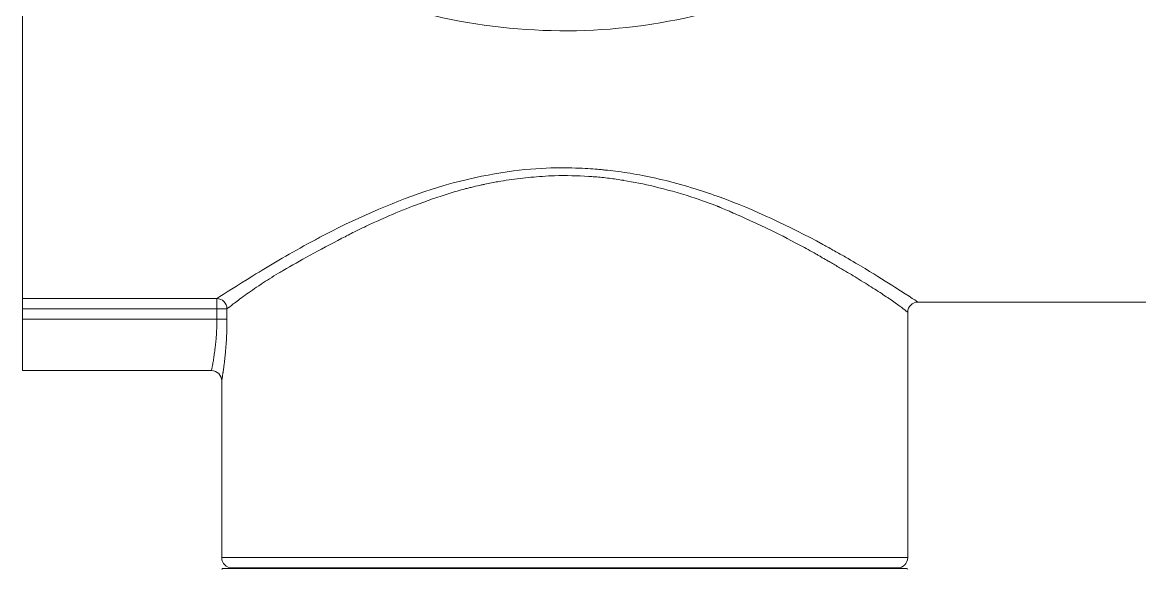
# Model space of a CAD drawing. Header units: inches. Extents: x 52169 to 69006, y 13152 to 42758.
# Drawn here: x 55429.8 to 55560.1, y 31465.3 to 31529 of the extents above; entities that cross this region are included whole.
import ezdxf

# ---------------------------------------------------------------- set-up
doc = ezdxf.new("R2010")
doc.units = ezdxf.units.IN
doc.header["$MEASUREMENT"] = 0

msp = doc.modelspace()

# ---------------------------------------------------------------- linework, layer by layer
at = {"color": 8, "linetype": 'Continuous', "lineweight": 0}
for p, q in [((55429.77, 31488.41, 0), (55429.77, 31576.77, 0)), ((55452.45, 31496.82, 0), (55429.77, 31496.82, 0)), ((55452.45, 31494.41, 0), (55452.45, 31496.82, 0)), ((55534.22, 31496.41, 0), (55583.34, 31496.41, 0)), ((55453.63, 31495.63, 0), (55429.77, 31495.63, 0)), ((55453.63, 31494.41, 0), (55453.63, 31495.63, 0)), ((55533.02, 31495.21, 0), (55533.02, 31466.61, 0)), ((55429.77, 31494.41, 0), (55453.63, 31494.41, 0)), ((55451.82, 31488.41, 0), (55429.77, 31488.41, 0)), ((55453.02, 31487.21, 0), (55453.02, 31466.61, 0)), ((55533.02, 31466.61, 0), (55453.02, 31466.61, 0)), ((55532.92, 31465.33, 0), (55453.12, 31465.33, 0)), ((55531.82, 31465.41, 0), (55454.22, 31465.41, 0)), ((55454.29, 31465.33, 0), (55454.29, 31465.41, 0)), ((55531.55, 31465.33, 0), (55531.55, 31465.41, 0))]:
    msp.add_line(p, q, dxfattribs=at)
for centre, radius, start, end in [((55534.22, 31495.21, 0), 1.2, 90, 180), ((55451.82, 31487.21, 0), 1.2, 0, 90), ((55454.22, 31466.61, 0), 1.2, 180, 270), ((55531.82, 31466.61, 0), 1.2, 270, 0), ((55453.12, 31465.23, 0), 0.1, 90, 180), ((55532.92, 31465.23, 0), 0.1, 0, 90)]:
    msp.add_arc(centre, radius, start, end, dxfattribs=at)
at = {"color": 8, "linetype": 'Continuous', "lineweight": 0, "extrusion": (0, 0, -1)}
msp.add_ellipse((55452.45, 31495.63, 0), major_axis=(0.666, -0.998), ratio=0.977981, start_param=-2.542684, end_param=-0.992487, dxfattribs=at)
at = {"color": 8, "linetype": 'Continuous', "lineweight": 0}
for points, knots in [([(55440.31, 31554.16, 0), (55440.51, 31553.9, 0), (55440.71, 31553.63, 0), (55440.9, 31553.37, 0), (55441.1, 31553.11, 0), (55441.3, 31552.86, 0), (55441.51, 31552.6, 0), (55441.91, 31552.09, 0), (55442.33, 31551.58, 0), (55442.75, 31551.08, 0), (55443.59, 31550.09, 0), (55444.46, 31549.12, 0), (55445.37, 31548.17, 0), (55447.17, 31546.29, 0), (55449.08, 31544.53, 0), (55451.08, 31542.88, 0), (55453.09, 31541.24, 0), (55455.19, 31539.73, 0), (55457.37, 31538.34, 0), (55459.55, 31536.96, 0), (55461.81, 31535.7, 0), (55464.14, 31534.59, 0), (55468.79, 31532.35, 0), (55473.72, 31530.65, 0), (55478.82, 31529.55, 0), (55483.91, 31528.45, 0), (55489.16, 31527.94, 0), (55494.4, 31528.04, 0), (55499.63, 31528.15, 0), (55504.85, 31528.88, 0), (55509.88, 31530.19, 0), (55514.92, 31531.49, 0), (55519.77, 31533.39, 0), (55524.32, 31535.81, 0), (55526.6, 31537.03, 0), (55528.81, 31538.37, 0), (55530.93, 31539.85, 0), (55533.05, 31541.33, 0), (55535.09, 31542.93, 0), (55537.03, 31544.66, 0), (55538, 31545.53, 0), (55538.96, 31546.43, 0), (55539.88, 31547.37, 0), (55540.79, 31548.28, 0), (55541.67, 31549.23, 0), (55542.52, 31550.2, 0), (55543.37, 31551.17, 0), (55544.2, 31552.16, 0), (55544.98, 31553.19, 0), (55545.79, 31554.24, 0), (55546.55, 31555.32, 0), (55547.31, 31556.41, 0)], [0, 0, 0, 0, 0.007821, 0.007821, 0.007821, 0.015642, 0.015642, 0.015642, 0.031284, 0.031284, 0.031284, 0.062565, 0.062565, 0.062565, 0.125104, 0.125104, 0.125104, 0.187648, 0.187648, 0.187648, 0.250225, 0.250225, 0.250225, 0.375145, 0.375145, 0.375145, 0.499983, 0.499983, 0.499983, 0.624827, 0.624827, 0.624827, 0.749755, 0.749755, 0.749755, 0.812332, 0.812332, 0.812332, 0.874873, 0.874873, 0.874873, 0.906435, 0.906435, 0.906435, 0.937442, 0.937442, 0.937442, 0.968322, 0.968322, 0.968322, 1, 1, 1, 1]), ([(55534.22, 31496.41, 0), (55534.2, 31496.41, 0), (55533.36, 31496.97, 0), (55531.53, 31498.14, 0), (55530.61, 31498.72, 0), (55529.45, 31499.45, 0), (55528.04, 31500.3, 0), (55527.34, 31500.72, 0), (55526.58, 31501.17, 0), (55525.75, 31501.65, 0), (55525.34, 31501.88, 0), (55524.91, 31502.13, 0), (55524.47, 31502.37, 0), (55524.25, 31502.5, 0), (55524.02, 31502.62, 0), (55523.8, 31502.75, 0), (55523.68, 31502.81, 0), (55523.57, 31502.88, 0), (55523.45, 31502.94, 0), (55523.33, 31503, 0), (55523.25, 31503.05, 0), (55523.1, 31503.13, 0), (55519.22, 31505.24, 0), (55515.06, 31507.19, 0), (55511.16, 31508.62, 0), (55510.17, 31508.98, 0), (55509.19, 31509.31, 0), (55508.24, 31509.6, 0), (55505.89, 31510.34, 0), (55503.69, 31510.87, 0), (55501.73, 31511.23, 0), (55500.74, 31511.41, 0), (55499.82, 31511.55, 0), (55498.95, 31511.66, 0), (55498.52, 31511.72, 0), (55498.11, 31511.76, 0), (55497.71, 31511.8, 0), (55497.51, 31511.82, 0), (55497.32, 31511.84, 0), (55497.13, 31511.86, 0), (55497.03, 31511.87, 0), (55496.94, 31511.87, 0), (55496.84, 31511.88, 0), (55496.75, 31511.89, 0), (55496.61, 31511.9, 0), (55496.57, 31511.9, 0), (55495.26, 31512, 0), (55492.94, 31512.17, 0), (55489.66, 31511.95, 0), (55486.38, 31511.72, 0), (55482.12, 31511.03, 0), (55477.44, 31509.53, 0), (55473.47, 31508.26, 0), (55469.2, 31506.41, 0), (55465.16, 31504.32, 0), (55464.85, 31504.16, 0), (55464.55, 31503.99, 0), (55464.24, 31503.83, 0)], [0, 0, 0, 0, 0.125, 0.125, 0.125, 0.1875, 0.1875, 0.1875, 0.21875, 0.21875, 0.21875, 0.234375, 0.234375, 0.234375, 0.2421875, 0.2421875, 0.2421875, 0.2460937, 0.2460937, 0.2460937, 0.25, 0.25, 0.25, 0.3496768, 0.3496768, 0.3496768, 0.375, 0.375, 0.375, 0.4375, 0.4375, 0.4375, 0.46875, 0.46875, 0.46875, 0.484375, 0.484375, 0.484375, 0.4921875, 0.4921875, 0.4921875, 0.4960937, 0.4960937, 0.4960937, 0.5, 0.5, 0.5, 0.625, 0.625, 0.625, 0.75, 0.75, 0.75, 0.8560408, 0.8560408, 0.8560408, 0.8641825, 0.8641825, 0.8641825, 0.8641825]), ([(55496.5, 31511.01, 0), (55496.28, 31511.03, 0), (55496.05, 31511.04, 0), (55495.82, 31511.06, 0), (55494.51, 31511.14, 0), (55493.17, 31511.17, 0), (55491.82, 31511.13, 0), (55490.9, 31511.1, 0), (55489.98, 31511.04, 0), (55489.05, 31510.95, 0), (55488.64, 31510.92, 0), (55488.22, 31510.87, 0), (55487.81, 31510.82, 0), (55486.95, 31510.72, 0), (55486.09, 31510.59, 0), (55485.23, 31510.44, 0), (55484.73, 31510.35, 0), (55484.22, 31510.25, 0), (55483.72, 31510.15, 0), (55483.58, 31510.12, 0), (55483.45, 31510.09, 0), (55483.31, 31510.06, 0), (55482.99, 31509.99, 0), (55482.68, 31509.92, 0), (55482.36, 31509.84, 0), (55482.2, 31509.8, 0), (55482.04, 31509.76, 0), (55481.88, 31509.72, 0), (55481.72, 31509.68, 0), (55481.51, 31509.63, 0), (55481.4, 31509.6, 0), (55480.81, 31509.44, 0), (55480.19, 31509.27, 0), (55479.54, 31509.06, 0), (55478.3, 31508.68, 0), (55476.95, 31508.22, 0), (55475.51, 31507.67, 0), (55475.44, 31507.64, 0), (55475.36, 31507.61, 0), (55475.28, 31507.58, 0), (55474.26, 31507.19, 0), (55473.2, 31506.75, 0), (55472.11, 31506.27, 0), (55471.76, 31506.12, 0), (55471.41, 31505.97, 0), (55471.06, 31505.81, 0)], [0.5002023, 0.5002023, 0.5002023, 0.5002023, 0.5060407, 0.5060407, 0.5060407, 0.5396567, 0.5396567, 0.5396567, 0.5625, 0.5625, 0.5625, 0.5727193, 0.5727193, 0.5727193, 0.59375, 0.59375, 0.59375, 0.6060815, 0.6060815, 0.6060815, 0.609375, 0.609375, 0.609375, 0.6171875, 0.6171875, 0.6171875, 0.6210938, 0.6210938, 0.6210938, 0.625, 0.625, 0.625, 0.6465224, 0.6465224, 0.6465224, 0.6875, 0.6875, 0.6875, 0.6896703, 0.6896703, 0.6896703, 0.71875, 0.71875, 0.71875, 0.727952, 0.727952, 0.727952, 0.727952]), ([(55523.76, 31501.18, 0), (55523.53, 31501.31, 0), (55523.3, 31501.45, 0), (55523.06, 31501.58, 0), (55522.95, 31501.65, 0), (55522.83, 31501.72, 0), (55522.71, 31501.79, 0), (55522.65, 31501.82, 0), (55522.58, 31501.86, 0), (55522.52, 31501.89, 0), (55522.46, 31501.93, 0), (55522.44, 31501.94, 0), (55522.34, 31502, 0), (55521.72, 31502.35, 0), (55521.11, 31502.69, 0), (55520.51, 31503.01, 0), (55519.11, 31503.77, 0), (55517.79, 31504.43, 0), (55516.61, 31504.99, 0), (55515.82, 31505.36, 0), (55515.1, 31505.7, 0), (55514.45, 31505.99, 0), (55513.67, 31506.35, 0), (55513, 31506.64, 0), (55512.46, 31506.88, 0), (55512.3, 31506.95, 0), (55512.15, 31507.02, 0), (55512.01, 31507.08, 0), (55511.71, 31507.21, 0), (55511.47, 31507.31, 0), (55511.28, 31507.39, 0), (55511.18, 31507.43, 0), (55511.1, 31507.46, 0), (55511.04, 31507.49, 0), (55511, 31507.51, 0), (55510.97, 31507.52, 0), (55510.95, 31507.53, 0), (55510.93, 31507.53, 0), (55510.92, 31507.54, 0), (55510.91, 31507.54, 0), (55510.9, 31507.54, 0), (55510.9, 31507.55, 0), (55510.89, 31507.55, 0), (55510.89, 31507.55, 0), (55510.88, 31507.55, 0), (55510.85, 31507.57, 0), (55509.98, 31507.9, 0), (55509.11, 31508.22, 0), (55508.24, 31508.51, 0), (55506.82, 31508.98, 0), (55505.4, 31509.39, 0), (55504.01, 31509.74, 0), (55503.83, 31509.79, 0), (55503.65, 31509.83, 0), (55503.47, 31509.87, 0), (55502.26, 31510.16, 0), (55501.07, 31510.4, 0), (55499.91, 31510.59, 0), (55499.9, 31510.59, 0), (55499.88, 31510.59, 0), (55499.87, 31510.6, 0), (55499.3, 31510.69, 0), (55498.75, 31510.77, 0), (55498.2, 31510.84, 0), (55497.92, 31510.87, 0), (55497.63, 31510.9, 0), (55497.36, 31510.93, 0), (55497.08, 31510.96, 0), (55496.83, 31510.98, 0), (55496.53, 31511.01, 0), (55496.52, 31511.01, 0), (55496.51, 31511.01, 0), (55496.5, 31511.01, 0)], [0.234375, 0.234375, 0.234375, 0.234375, 0.2421875, 0.2421875, 0.2421875, 0.2460938, 0.2460938, 0.2460938, 0.2480469, 0.2480469, 0.2480469, 0.25, 0.25, 0.25, 0.2627611, 0.2627611, 0.2627611, 0.2925885, 0.2925885, 0.2925885, 0.3125, 0.3125, 0.3125, 0.3365647, 0.3365647, 0.3365647, 0.34375, 0.34375, 0.34375, 0.359375, 0.359375, 0.359375, 0.3671875, 0.3671875, 0.3671875, 0.3710938, 0.3710938, 0.3710938, 0.3730469, 0.3730469, 0.3730469, 0.3740234, 0.3740234, 0.3740234, 0.375, 0.375, 0.375, 0.3969527, 0.3969527, 0.3969527, 0.4328046, 0.4328046, 0.4328046, 0.4375, 0.4375, 0.4375, 0.46875, 0.46875, 0.46875, 0.4691663, 0.4691663, 0.4691663, 0.484375, 0.484375, 0.484375, 0.4921875, 0.4921875, 0.4921875, 0.5, 0.5, 0.5, 0.5002023, 0.5002023, 0.5002023, 0.5002023]), ([(55471.06, 31505.81, 0), (55470.82, 31505.7, 0), (55470.57, 31505.58, 0), (55470.32, 31505.47, 0), (55469.72, 31505.19, 0), (55469.15, 31504.91, 0), (55468.51, 31504.59, 0), (55468, 31504.34, 0), (55467.51, 31504.09, 0), (55467.04, 31503.84, 0), (55465.69, 31503.15, 0), (55464.46, 31502.49, 0), (55463.35, 31501.89, 0), (55462.18, 31501.24, 0), (55461.13, 31500.65, 0), (55460.2, 31500.1, 0), (55460.01, 31499.99, 0), (55459.83, 31499.88, 0), (55459.65, 31499.77, 0), (55458.91, 31499.33, 0), (55458.25, 31498.91, 0), (55457.67, 31498.54, 0), (55457.65, 31498.52, 0), (55457.63, 31498.51, 0), (55457.61, 31498.49, 0), (55456.87, 31498.01, 0), (55456.26, 31497.58, 0), (55455.74, 31497.21, 0), (55455.17, 31496.8, 0), (55454.71, 31496.45, 0), (55454.36, 31496.18, 0), (55454.05, 31495.94, 0), (55453.81, 31495.76, 0), (55453.63, 31495.63, 0)], [0.727952, 0.727952, 0.727952, 0.727952, 0.734375, 0.734375, 0.734375, 0.75, 0.75, 0.75, 0.7623948, 0.7623948, 0.7623948, 0.7975218, 0.7975218, 0.7975218, 0.8348394, 0.8348394, 0.8348394, 0.8423597, 0.8423597, 0.8423597, 0.8737995, 0.8737995, 0.8737995, 0.875, 0.875, 0.875, 0.9153171, 0.9153171, 0.9153171, 0.9608288, 0.9608288, 0.9608288, 1, 1, 1, 1]), ([(55464.24, 31503.83, 0), (55463.83, 31503.61, 0), (55463.43, 31503.4, 0), (55463.03, 31503.18, 0), (55460.71, 31501.91, 0), (55458.52, 31500.61, 0), (55456.66, 31499.47, 0), (55454.8, 31498.33, 0), (55453.29, 31497.35, 0), (55452.45, 31496.82, 0)], [0.8641825, 0.8641825, 0.8641825, 0.8641825, 0.875, 0.875, 0.875, 0.9375, 0.9375, 0.9375, 1, 1, 1, 1]), ([(55533.02, 31495.21, 0), (55533.02, 31495.21, 0), (55532.94, 31495.27, 0), (55532.79, 31495.4, 0), (55532.64, 31495.52, 0), (55532.41, 31495.7, 0), (55532.09, 31495.93, 0), (55531.78, 31496.16, 0), (55531.38, 31496.44, 0), (55530.9, 31496.78, 0), (55530.83, 31496.82, 0), (55530.75, 31496.87, 0), (55530.68, 31496.92, 0), (55530.25, 31497.21, 0), (55529.75, 31497.54, 0), (55529.17, 31497.91, 0), (55528.63, 31498.25, 0), (55528.03, 31498.63, 0), (55527.36, 31499.04, 0), (55527.2, 31499.14, 0), (55527.04, 31499.24, 0), (55526.87, 31499.34, 0), (55526.31, 31499.68, 0), (55525.71, 31500.04, 0), (55525.07, 31500.41, 0), (55524.72, 31500.62, 0), (55524.35, 31500.84, 0), (55523.97, 31501.06, 0), (55523.9, 31501.1, 0), (55523.83, 31501.14, 0), (55523.76, 31501.18, 0)], [0, 0, 0, 0, 0.0414084, 0.0414084, 0.0414084, 0.0811196, 0.0811196, 0.0811196, 0.1195043, 0.1195043, 0.1195043, 0.125, 0.125, 0.125, 0.1572357, 0.1572357, 0.1572357, 0.1875, 0.1875, 0.1875, 0.1947569, 0.1947569, 0.1947569, 0.21875, 0.21875, 0.21875, 0.2320169, 0.2320169, 0.2320169, 0.234375, 0.234375, 0.234375, 0.234375]), ([(55451.82, 31488.41, 0), (55451.82, 31488.41, 0), (55451.82, 31488.44, 0), (55451.83, 31488.49, 0), (55451.84, 31488.5, 0), (55451.84, 31488.51, 0), (55451.84, 31488.52, 0), (55451.85, 31488.56, 0), (55451.86, 31488.61, 0), (55451.87, 31488.66, 0), (55451.87, 31488.69, 0), (55451.88, 31488.72, 0), (55451.89, 31488.76, 0), (55451.89, 31488.79, 0), (55451.9, 31488.84, 0), (55451.91, 31488.86, 0), (55451.92, 31488.95, 0), (55451.94, 31489.05, 0), (55451.97, 31489.19, 0), (55452, 31489.34, 0), (55452.03, 31489.53, 0), (55452.07, 31489.78, 0), (55452.09, 31489.89, 0), (55452.11, 31490.02, 0), (55452.13, 31490.16, 0), (55452.15, 31490.28, 0), (55452.16, 31490.39, 0), (55452.18, 31490.51, 0), (55452.21, 31490.76, 0), (55452.24, 31491, 0), (55452.27, 31491.23, 0), (55452.27, 31491.27, 0), (55452.28, 31491.32, 0), (55452.28, 31491.36, 0), (55452.3, 31491.48, 0), (55452.31, 31491.59, 0), (55452.32, 31491.7, 0), (55452.33, 31491.78, 0), (55452.33, 31491.85, 0), (55452.34, 31491.91, 0), (55452.35, 31491.98, 0), (55452.35, 31492.01, 0), (55452.36, 31492.11, 0), (55452.36, 31492.18, 0), (55452.37, 31492.24, 0), (55452.37, 31492.31, 0), (55452.4, 31492.66, 0), (55452.41, 31492.99, 0), (55452.43, 31493.34, 0), (55452.44, 31493.67, 0), (55452.45, 31494.02, 0), (55452.45, 31494.41, 0)], [0, 0, 0, 0, 0.109266, 0.109266, 0.109266, 0.125, 0.125, 0.125, 0.1875, 0.1875, 0.1875, 0.21875, 0.21875, 0.21875, 0.25, 0.25, 0.25, 0.347241, 0.347241, 0.347241, 0.451274, 0.451274, 0.451274, 0.5, 0.5, 0.5, 0.538771, 0.538771, 0.538771, 0.625, 0.625, 0.625, 0.640857, 0.640857, 0.640857, 0.6875, 0.6875, 0.6875, 0.71875, 0.71875, 0.71875, 0.75, 0.75, 0.75, 0.772307, 0.772307, 0.772307, 0.887875, 0.887875, 0.887875, 1, 1, 1, 1]), ([(55453.02, 31487.21, 0), (55453.02, 31487.21, 0), (55453.02, 31487.21, 0), (55453.02, 31487.22, 0), (55453.02, 31487.22, 0), (55453.02, 31487.22, 0), (55453.02, 31487.22, 0), (55453.02, 31487.23, 0), (55453.02, 31487.24, 0), (55453.02, 31487.24, 0), (55453.02, 31487.26, 0), (55453.03, 31487.28, 0), (55453.03, 31487.31, 0), (55453.03, 31487.32, 0), (55453.04, 31487.34, 0), (55453.04, 31487.35, 0), (55453.05, 31487.4, 0), (55453.06, 31487.46, 0), (55453.07, 31487.53, 0), (55453.07, 31487.56, 0), (55453.08, 31487.59, 0), (55453.08, 31487.63, 0), (55453.09, 31487.68, 0), (55453.1, 31487.73, 0), (55453.11, 31487.77, 0), (55453.12, 31487.85, 0), (55453.13, 31487.94, 0), (55453.15, 31488.05, 0), (55453.16, 31488.08, 0), (55453.16, 31488.11, 0), (55453.16, 31488.15, 0), (55453.17, 31488.17, 0), (55453.17, 31488.2, 0), (55453.18, 31488.24, 0), (55453.19, 31488.3, 0), (55453.2, 31488.4, 0), (55453.21, 31488.45, 0), (55453.22, 31488.55, 0), (55453.24, 31488.69, 0), (55453.26, 31488.85, 0), (55453.28, 31488.99, 0), (55453.3, 31489.16, 0), (55453.33, 31489.35, 0), (55453.34, 31489.48, 0), (55453.36, 31489.61, 0), (55453.37, 31489.73, 0), (55453.39, 31489.9, 0), (55453.41, 31490.06, 0), (55453.42, 31490.21, 0), (55453.43, 31490.29, 0), (55453.43, 31490.35, 0), (55453.44, 31490.45, 0), (55453.45, 31490.55, 0), (55453.46, 31490.65, 0), (55453.47, 31490.75, 0), (55453.5, 31491.05, 0), (55453.52, 31491.36, 0), (55453.54, 31491.68, 0), (55453.55, 31491.75, 0), (55453.55, 31491.82, 0), (55453.56, 31491.89, 0), (55453.58, 31492.27, 0), (55453.6, 31492.68, 0), (55453.61, 31493.02, 0), (55453.61, 31493.05, 0), (55453.61, 31493.09, 0), (55453.61, 31493.12, 0), (55453.62, 31493.31, 0), (55453.62, 31493.53, 0), (55453.63, 31493.71, 0), (55453.63, 31493.92, 0), (55453.63, 31494.24, 0), (55453.63, 31494.41, 0)], [0, 0, 0, 0, 0.03125, 0.03125, 0.03125, 0.046875, 0.046875, 0.046875, 0.0625, 0.0625, 0.0625, 0.107108, 0.107108, 0.107108, 0.125, 0.125, 0.125, 0.1875, 0.1875, 0.1875, 0.214015, 0.214015, 0.214015, 0.25, 0.25, 0.25, 0.3125, 0.3125, 0.3125, 0.329054, 0.329054, 0.329054, 0.34375, 0.34375, 0.34375, 0.375, 0.375, 0.375, 0.441831, 0.441831, 0.441831, 0.5, 0.5, 0.5, 0.538271, 0.538271, 0.538271, 0.59375, 0.59375, 0.59375, 0.625, 0.625, 0.625, 0.656041, 0.656041, 0.656041, 0.75, 0.75, 0.75, 0.769283, 0.769283, 0.769283, 0.875, 0.875, 0.875, 0.885024, 0.885024, 0.885024, 0.9375, 0.9375, 0.9375, 1, 1, 1, 1])]:
    msp.add_open_spline(points, degree=3, knots=knots, dxfattribs=at)

doc.saveas('drawing.dxf')
